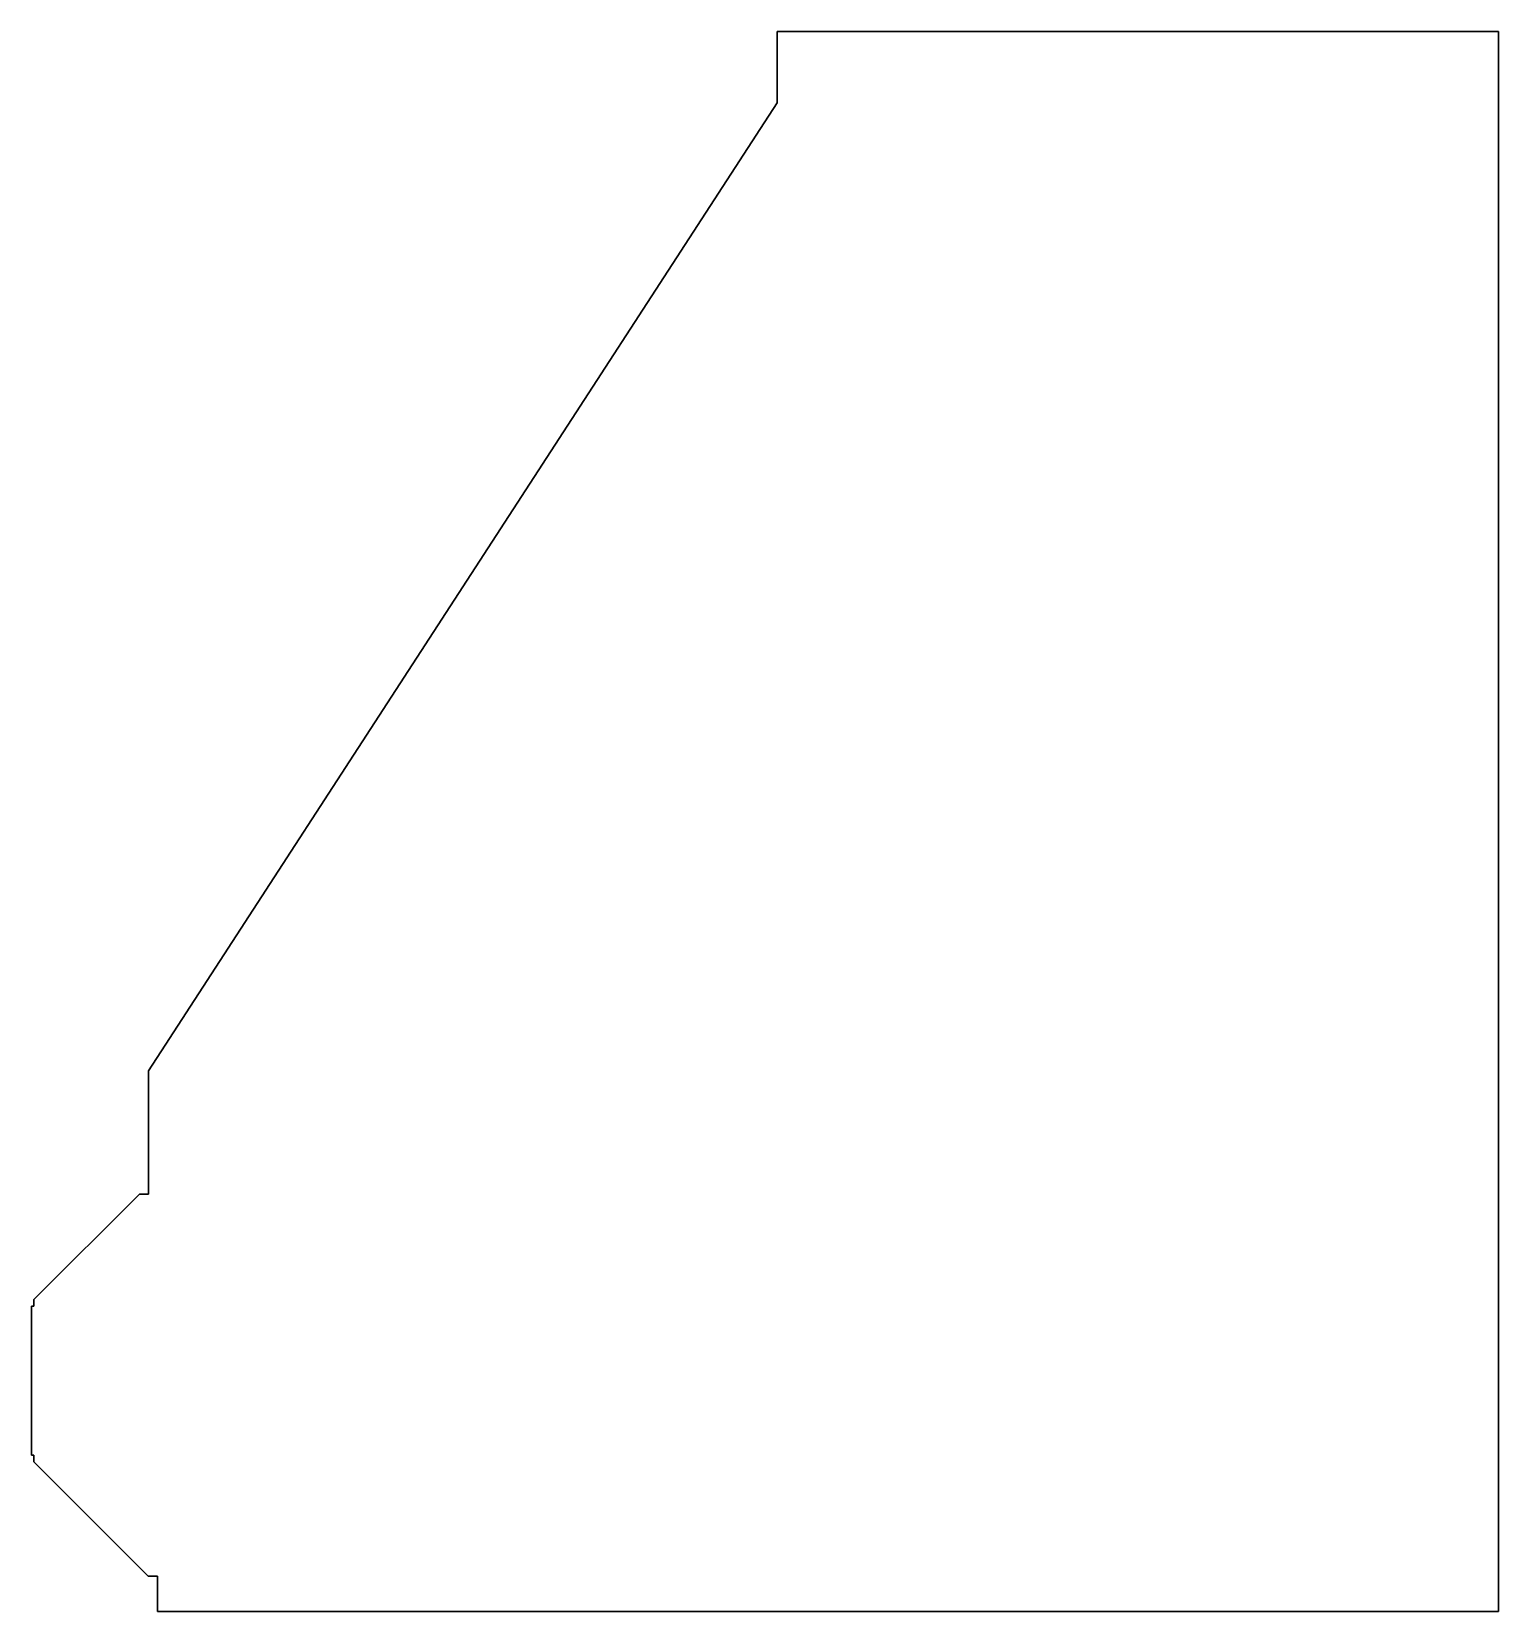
# Model space of a CAD drawing. Header units: millimetres. Extents: x -77 to 564, y -135 to 555.
import ezdxf

# ---------------------------------------------------------------- set-up
doc = ezdxf.new("R2010")
doc.units = ezdxf.units.MM
doc.linetypes.add('K5LT_BASIC', pattern=[0])
doc.layers.add('Системный слой', color=7, linetype='Continuous')

msp = doc.modelspace()

# ---------------------------------------------------------------- linework, layer by layer
at = {"layer": 'Системный слой', "color": 150, "linetype": 'K5LT_BASIC', "lineweight": 30}
for p, q in [((248.55, 555.37), (248.55, 525.37)), ((563.76, 555.37), (248.55, 555.37)), ((563.76, 525.37), (563.76, 555.37)), ((248.55, 525.37), (248.55, 524.27)), ((563.76, 524.27), (563.76, 525.37)), ((248.55, 524.27), (-26.14, 101.27)), ((563.76, 101.27), (563.76, 524.27)), ((-26.14, 101.27), (-26.14, 100.17)), ((-26.14, 100.17), (-26.14, 50.17)), ((563.76, 100.17), (563.76, 101.27)), ((563.76, 50.17), (563.76, 100.17)), ((-26.14, 50.17), (-26.14, 47.34)), ((563.76, 47.34), (563.76, 50.17)), ((-30.14, 47.34), (-76.24, 1.24)), ((-26.14, 47.34), (-30.14, 47.34)), ((563.76, 1.24), (563.76, 47.34)), ((-76.24, 1.24), (-76.24, -1.59)), ((563.76, -1.59), (563.76, 1.24)), ((-76.24, -1.59), (-77.24, -1.59)), ((-77.24, -66.79), (-77.24, -1.59)), ((563.76, -66.79), (563.76, -1.59)), ((-76.24, -66.79), (-77.24, -66.79)), ((-76.24, -66.79), (-76.24, -69.62)), ((563.76, -69.62), (563.76, -66.79)), ((-76.24, -69.62), (-26.24, -119.62)), ((563.76, -119.62), (563.76, -69.62)), ((-26.24, -119.62), (-22.24, -119.62)), ((-22.24, -119.62), (-22.24, -122.44)), ((-22.24, -122.44), (-22.24, -135.04)), ((563.76, -122.44), (563.76, -119.62)), ((563.76, -135.04), (563.76, -122.44)), ((-22.24, -135.04), (563.76, -135.04))]:
    msp.add_line(p, q, dxfattribs=at)

doc.saveas('drawing.dxf')
